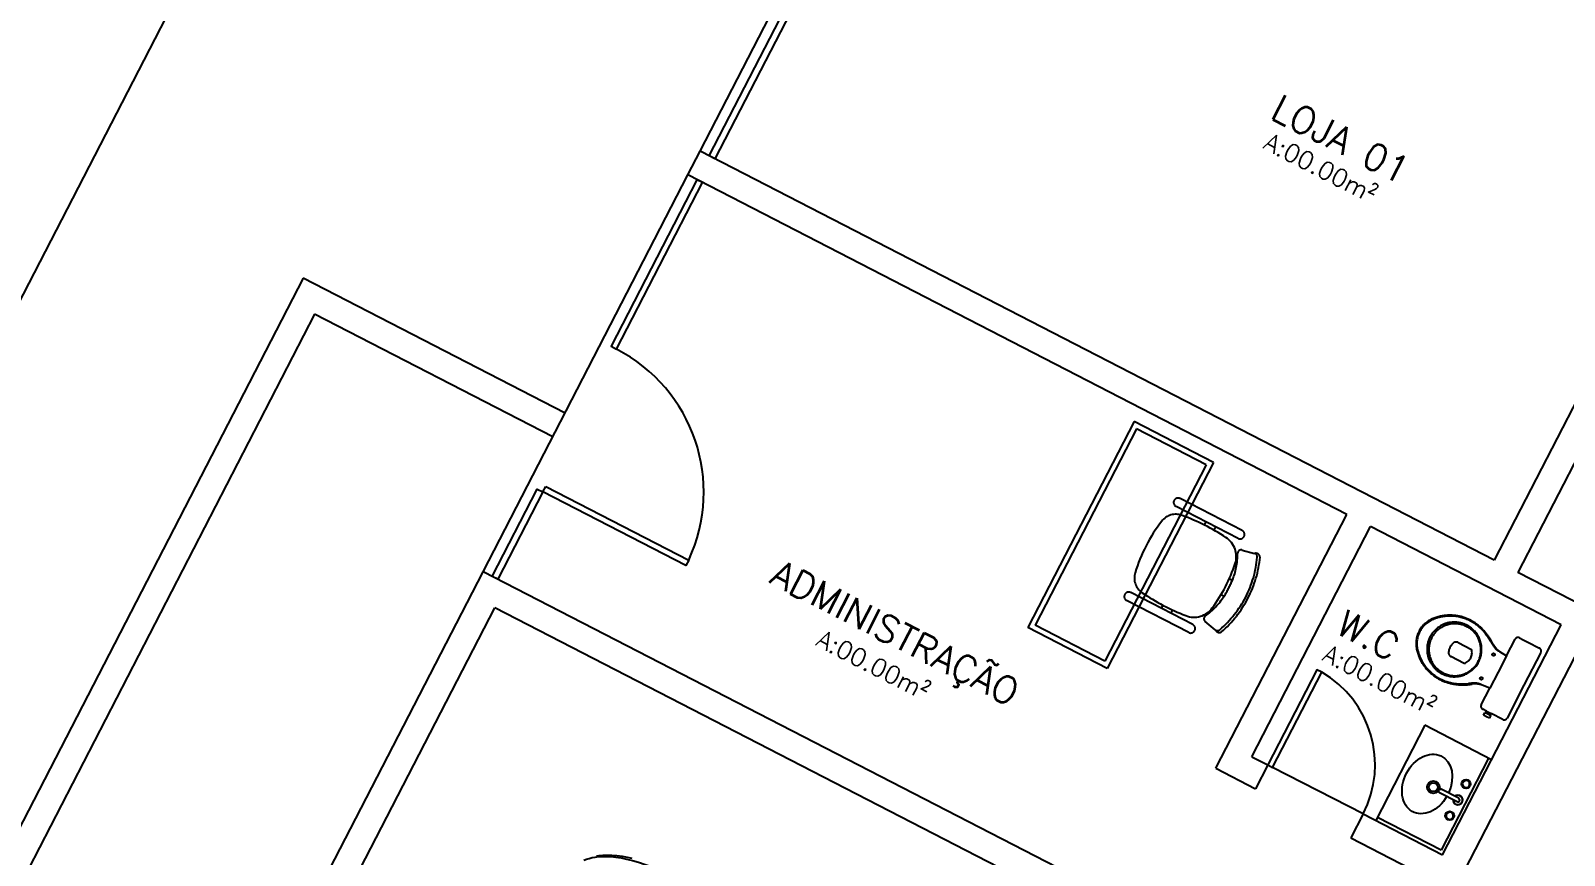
# Model space of a CAD drawing. Header units: millimetres. Extents: x 272118 to 273910, y 9581933 to 9583029.
# Drawn here: x 272799.25 to 272807.83, y 9582590.15 to 9582594.77 of the extents above; entities that cross this region are included whole.
import ezdxf

# ---------------------------------------------------------------- set-up
doc = ezdxf.new("R2010")
doc.units = ezdxf.units.MM
doc.header["$PDMODE"] = 35
doc.linetypes.add('HIDDEN', pattern=[9.525, 6.35, -3.175])
for name, color, linetype in [('ARQ-ALVENARIA', 4, 'Continuous'), ('ARQ-COTAS', 30, 'Continuous'), ('ARQ-ESQ-02', 2, 'Continuous'), ('ARQ-PENA-01', 1, 'Continuous'), ('ARQ-PENA-02', 2, 'Continuous'), ('ARQ-PENA-FINA-CINZA', 8, 'Continuous'), ('ARQ-PROJ-01', 1, 'HIDDEN'), ('ARQ-PÇ-HIDROSSAN', 7, 'Continuous'), ('ARQ-TEXTO2', 2, 'Continuous'), ('ARQ-TEXTO3', 3, 'Continuous')]:
    doc.layers.add(name, color=color, linetype=linetype)
doc.layers.add('ARQ-VP', color=7, linetype='Continuous', plot=False)
doc.styles.add('ROMANS', font='romans.shx')
doc.styles.add('Romans_Anot', font='romans.shx')
doc.dimstyles.new('Escala 1-100', dxfattribs={"dimscale": 10, "dimtxt": 0.2, "dimasz": 0.15, "dimexe": 0.1, "dimexo": 0.2, "dimgap": 0.15, "dimtad": 1, "dimzin": 4, "dimdsep": 46, "dimtxsty": 'Romans_Anot', "dimblk": 'OBLIQUE', "dimcen": 0.25, "dimclrd": 256, "dimclre": 256, "dimclrt": 2, "dimaunit": 1, "dimadec": 3, "dimazin": 0, "dimtfac": 1, "dimtix": 1, "dimtmove": 2, "dimatfit": 3, "dimfxl": 0, "dimlwd": -1, "dimlwe": -1, "dimarcsym": 0})
doc.dimstyles.new('Escala 1-1000', dxfattribs={"dimscale": 15, "dimtxt": 0.2, "dimasz": 0.15, "dimexe": 0.1, "dimexo": 0.2, "dimgap": 0.15, "dimtad": 1, "dimzin": 4, "dimdsep": 46, "dimtxsty": 'Romans_Anot', "dimblk": 'OBLIQUE', "dimcen": 0.25, "dimse1": 1, "dimse2": 1, "dimsd1": 1, "dimsd2": 1, "dimclrd": 256, "dimclre": 256, "dimclrt": 2, "dimaunit": 1, "dimadec": 3, "dimazin": 0, "dimtfac": 1, "dimtix": 1, "dimtmove": 2, "dimatfit": 3, "dimfxl": 0, "dimlwd": -1, "dimlwe": -1, "dimarcsym": 0})

# ---------------------------------------------------------------- blocks, each defined once
blk = doc.blocks.new('*D47')
at = {"layer": 'Defpoints', "color": 0, "transparency": 16777216}
for p in [(272867.4997, 9582603.7091), (272867.4997, 9582603.7091), (272792.5335, 9582537.527)]:
    blk.add_point(p, dxfattribs=at)
at = {"layer": 'ARQ-COTAS', "color": 2, "transparency": 16777216, "insert": (272827.5347, 9582573.4293), "char_height": 3, "attachment_point": 5, "rotation": 41.4389, "style": 'Romans_Anot'}
blk.add_mtext('100.00', dxfattribs=at)
blk = doc.blocks.new('_Oblique')
at = {"color": 0, "linetype": 'ByBlock', "lineweight": -2}
blk.add_line((-0.5, -0.5), (0.5, 0.5), dxfattribs=at)
blk = doc.blocks.new('*D50')
at = {"layer": 'ARQ-COTAS', "transparency": 16777216}
for p, q in [((272764.0639, 9582594.9512), (272762.4741, 9582591.8667)), ((272800.9762, 9582573.1471), (272762.9322, 9582592.7556)), ((272802.2339, 9582575.5872), (272800.5181, 9582572.2582))]:
    blk.add_line(p, q, dxfattribs=at)
at = {"layer": 'Defpoints', "color": 0, "transparency": 16777216}
for p in [(272764.9802, 9582596.729), (272762.9322, 9582592.7556), (272803.1502, 9582577.3649)]:
    blk.add_point(p, dxfattribs=at)
at = {"layer": 'ARQ-COTAS', "transparency": 16777216, "xscale": 1.5, "yscale": 1.5, "zscale": 1.5}
for p, rotation in [((272762.9322, 9582592.7556), 152.7326999488848), ((272800.9762, 9582573.1471), 332.7326999488848)]:
    blk.add_blockref('_Oblique', p, dxfattribs=dict(at, rotation=rotation))
at = {"layer": 'ARQ-COTAS', "color": 2, "transparency": 16777216, "insert": (272783.0996, 9582585.1735), "char_height": 2, "attachment_point": 5, "rotation": 332.7327, "style": 'Romans_Anot'}
blk.add_mtext('42.80', dxfattribs=at)
blk = doc.blocks.new('*D51')
at = {"layer": 'ARQ-COTAS', "transparency": 16777216}
for p, q in [((272813.8388, 9582593.7373), (272817.2646, 9582591.9716)), ((272807.4649, 9582575.141), (272816.3757, 9582592.4297)), ((272804.9279, 9582576.4486), (272808.3537, 9582574.6829))]:
    blk.add_line(p, q, dxfattribs=at)
at = {"layer": 'Defpoints', "color": 0, "transparency": 16777216}
for p in [(272812.061, 9582594.6536), (272816.3757, 9582592.4297), (272803.1502, 9582577.3649)]:
    blk.add_point(p, dxfattribs=at)
at = {"layer": 'ARQ-COTAS', "transparency": 16777216, "xscale": 1.5, "yscale": 1.5, "zscale": 1.5}
for p, rotation in [((272816.3757, 9582592.4297), 62.73269995504112), ((272807.4649, 9582575.141), 242.7326999550411)]:
    blk.add_blockref('_Oblique', p, dxfattribs=dict(at, rotation=rotation))
at = {"layer": 'ARQ-COTAS', "color": 2, "transparency": 16777216, "insert": (272809.6981, 9582584.9307), "char_height": 2, "attachment_point": 5, "rotation": 62.7327, "style": 'Romans_Anot'}
blk.add_mtext('19.45', dxfattribs=at)

msp = doc.modelspace()

# ---------------------------------------------------------------- linework, layer by layer
at = {"color": 8}
for p, q in [((272807.1334, 9582590.5025), (272807.1344, 9582590.502)), ((272807.135, 9582590.5017), (272807.1362, 9582590.5011)), ((272807.1362, 9582590.5011), (272807.2344, 9582590.4504)), ((272807.1439, 9582590.5203), (272807.1429, 9582590.5209)), ((272807.1457, 9582590.5194), (272807.1445, 9582590.52)), ((272807.2439, 9582590.4688), (272807.1457, 9582590.5194))]:
    msp.add_line(p, q, dxfattribs=at)
for points in [[(272807.1429, 9582590.5209, 0), (272807.1412, 9582590.5215, 0), (272807.1395, 9582590.5219, 0), (272807.1377, 9582590.522, 0), (272807.1359, 9582590.5217, 0), (272807.1342, 9582590.5212, 0), (272807.1326, 9582590.5203, 0), (272807.1312, 9582590.5192, 0), (272807.13, 9582590.5179, 0), (272807.129, 9582590.5164, 0), (272807.1283, 9582590.5147, 0), (272807.128, 9582590.513, 0), (272807.1279, 9582590.5112, 0), (272807.1281, 9582590.5094, 0), (272807.1287, 9582590.5077, 0), (272807.1295, 9582590.5061, 0), (272807.1306, 9582590.5047, 0), (272807.1319, 9582590.5035, 0), (272807.1334, 9582590.5025, 0)], [(272807.1331, 9582590.503, 0), (272807.1318, 9582590.5042, 0), (272807.1308, 9582590.5057, 0), (272807.13, 9582590.5073, 0), (272807.1296, 9582590.509, 0), (272807.1294, 9582590.5108, 0), (272807.1295, 9582590.5126, 0), (272807.13, 9582590.5144, 0), (272807.1305, 9582590.5156, 0)], [(272807.1445, 9582590.52, 0), (272807.1428, 9582590.5207, 0), (272807.1411, 9582590.5211, 0), (272807.1393, 9582590.5212, 0), (272807.1375, 9582590.5209, 0), (272807.1358, 9582590.5204, 0), (272807.1342, 9582590.5195, 0), (272807.1328, 9582590.5184, 0), (272807.1316, 9582590.5171, 0), (272807.1306, 9582590.5156, 0), (272807.1299, 9582590.5139, 0), (272807.1296, 9582590.5122, 0), (272807.1295, 9582590.5104, 0), (272807.1297, 9582590.5086, 0), (272807.1303, 9582590.5069, 0), (272807.1311, 9582590.5053, 0), (272807.1322, 9582590.5038, 0), (272807.1335, 9582590.5026, 0), (272807.135, 9582590.5017, 0)], [(272807.1305, 9582590.5156, 0), (272807.1315, 9582590.5171, 0), (272807.1327, 9582590.5185, 0), (272807.1341, 9582590.5196, 0), (272807.1357, 9582590.5204, 0), (272807.1374, 9582590.521, 0), (272807.1392, 9582590.5212, 0), (272807.141, 9582590.5211, 0), (272807.1423, 9582590.5209, 0)], [(272807.1362, 9582590.5011, 0), (272807.1347, 9582590.502, 0), (272807.1334, 9582590.5032, 0), (272807.1323, 9582590.5047, 0), (272807.1315, 9582590.5063, 0), (272807.1309, 9582590.508, 0), (272807.1307, 9582590.5098, 0), (272807.1308, 9582590.5116, 0), (272807.1312, 9582590.5133, 0), (272807.1318, 9582590.515, 0)], [(272807.1318, 9582590.515, 0), (272807.1328, 9582590.5165, 0), (272807.134, 9582590.5178, 0), (272807.1354, 9582590.5189, 0), (272807.137, 9582590.5198, 0), (272807.1387, 9582590.5203, 0), (272807.1405, 9582590.5205, 0), (272807.1423, 9582590.5205, 0), (272807.144, 9582590.5201, 0), (272807.1457, 9582590.5194, 0)], [(272807.1362, 9582590.5011, 0), (272807.1362, 9582590.5011, 0)]]:
    msp.add_polyline3d(points, dxfattribs=at)
for centre in [(272807.285, 9582590.5484), (272807.1934, 9582590.3708)]:
    msp.add_circle(centre, 0.025, dxfattribs=at)
for centre, radius, start, end in [((272807.285, 9582590.5484), 0.02, 332.7327, 242.7327), ((272807.285, 9582590.5484), 0.02, 152.7327, 242.7327), ((272807.285, 9582590.5484), 0.02, 332.7327, 152.7327), ((272807.285, 9582590.5484), 0.02, 242.7327, 332.7327), ((272807.2391, 9582590.4596), 0.027, 175.05558, 242.7327), ((272807.2391, 9582590.4596), 0.026, 175.96059, 129.12533), ((272807.2391, 9582590.4596), 0.027, 242.7327, 130.0444), ((272807.2392, 9582590.4596), 0.0103, 242.7327, 62.7327), ((272807.1934, 9582590.3708), 0.02, 332.7327, 242.7327), ((272807.1934, 9582590.3708), 0.02, 152.7327, 242.7327), ((272807.1934, 9582590.3708), 0.02, 332.7327, 152.7327), ((272807.1934, 9582590.3708), 0.02, 242.7327, 332.7327)]:
    msp.add_arc(centre, radius, start, end, dxfattribs=at)
at = {"layer": 'ARQ-ALVENARIA', "color": 8}
for p, q in [((272802.9287, 9582593.9605), (272802.9974, 9582594.0938)), ((272807.4418, 9582591.8031), (272802.9974, 9582594.0938)), ((272806.6175, 9582592.0592), (272802.9287, 9582593.9605)), ((272808.4497, 9582593.7586), (272807.4418, 9582591.8031)), ((272808.5831, 9582593.6899), (272807.5751, 9582591.7344)), ((272805.8845, 9582590.637), (272806.6175, 9582592.0592)), ((272806.0866, 9582590.7016), (272806.7509, 9582591.9905)), ((272807.8175, 9582591.4407), (272806.7509, 9582591.9905)), ((272799.5843, 9582587.4717), (272801.7833, 9582591.7383)), ((272805.9611, 9582589.585), (272801.7833, 9582591.7383)), ((272809.3529, 9582590.8181), (272807.5751, 9582591.7344)), ((272799.7863, 9582587.5363), (272801.8479, 9582591.5362)), ((272805.8923, 9582589.4517), (272801.8479, 9582591.5362)), ((272807.1532, 9582590.1518), (272807.8175, 9582591.4407)), ((272806.8055, 9582589.1498), (272807.9509, 9582591.372)), ((272806.0866, 9582590.7016), (272806.1755, 9582590.6558)), ((272805.8845, 9582590.637), (272806.1067, 9582590.5225)), ((272806.1755, 9582590.6558), (272806.1067, 9582590.5225)), ((272806.7088, 9582590.3809), (272806.2021, 9582590.6421)), ((272806.7088, 9582590.3809), (272806.6401, 9582590.2476)), ((272806.7088, 9582590.3809), (272807.1532, 9582590.1518)), ((272806.6401, 9582590.2476), (272807.0845, 9582590.0185))]:
    msp.add_line(p, q, dxfattribs=at)
for points in [[(272802.3469, 9582590.1221), (272802.4178, 9582590.1515), (272802.542, 9582590.1638), (272802.7718, 9582590.0672)], [(272802.4179, 9582590.1465), (272802.4491, 9582590.154), (272802.5475, 9582590.1524), (272802.616, 9582590.1331)]]:
    msp.add_open_spline(points, degree=3, dxfattribs=at)
at = {"layer": 'ARQ-ESQ-02', "color": 8}
for points in [[(272803.5607, 9582594.9848), (272803.0796, 9582594.0514), (272803.0485, 9582594.0675), (272803.5296, 9582595.0008)], [(272802.5299, 9582592.9848), (272803.0109, 9582593.9181), (272802.9798, 9582593.9342), (272802.4988, 9582593.0008)], [(272802.1175, 9582592.1848), (272801.8656, 9582591.6959), (272801.8344, 9582591.712), (272802.0864, 9582592.2008)], [(272802.1336, 9582592.2159), (272802.9336, 9582591.8036), (272802.9175, 9582591.7725), (272802.1175, 9582592.1848)], [(272806.2021, 9582590.6421), (272806.477, 9582591.1754), (272806.4503, 9582591.1891), (272806.1755, 9582590.6558)]]:
    msp.add_lwpolyline(points, close=True, dxfattribs=at)
at = {"layer": 'ARQ-PENA-01', "color": 8}
msp.add_arc((272802.1172, 9582592.1842), 0.9007, 335.00476, 62.7327, dxfattribs=at)
at = {"layer": 'ARQ-PENA-02', "color": 8}
msp.add_line((272793.5503, 9582582.3128), (272802.4611, 9582599.6015), dxfattribs=at)
at = {"layer": 'ARQ-PENA-FINA-CINZA', "color": 8}
for p, q in [((272802.9974, 9582594.0938), (272804.3718, 9582596.7605)), ((272801.7833, 9582591.7383), (272802.9287, 9582593.9605))]:
    msp.add_line(p, q, dxfattribs=at)
at = {"layer": 'ARQ-PROJ-01', "color": 8, "ltscale": 0.7}
for p, q in [((272800.7748, 9582593.3831), (272797.6595, 9582587.3387)), ((272802.2415, 9582592.6272), (272800.7748, 9582593.3831)), ((272800.8394, 9582593.1811), (272797.8615, 9582587.4033)), ((272802.1728, 9582592.4938), (272800.8394, 9582593.1811)), ((272805.4266, 9582592.5793), (272804.832, 9582591.4257)), ((272805.4395, 9582592.5389), (272804.8724, 9582591.4386)), ((272805.871, 9582592.3502), (272805.4266, 9582592.5793)), ((272805.8306, 9582592.3373), (272805.4395, 9582592.5389)), ((272805.8306, 9582592.3373), (272805.2635, 9582591.237)), ((272805.871, 9582592.3502), (272805.2764, 9582591.1966)), ((272806.0087, 9582591.9245), (272805.6613, 9582592.1036)), ((272806.0316, 9582591.9689), (272805.6842, 9582592.148)), ((272805.8275, 9582592.0179), (272805.8183, 9582592)), ((272805.8818, 9582591.9899), (272805.8723, 9582591.9714)), ((272805.9598, 9582591.6994), (272805.9768, 9582591.6906)), ((272805.7325, 9582591.3975), (272805.3851, 9582591.5766)), ((272805.7554, 9582591.4419), (272805.408, 9582591.621)), ((272805.914, 9582591.6105), (272805.931, 9582591.6018)), ((272805.587, 9582591.5513), (272805.5778, 9582591.5334)), ((272805.6417, 9582591.524), (272805.6321, 9582591.5055)), ((272805.2764, 9582591.1966), (272804.832, 9582591.4257)), ((272805.2635, 9582591.237), (272804.8724, 9582591.4386)), ((272807.4281, 9582590.6852), (272807.0548, 9582590.8776))]:
    msp.add_line(p, q, dxfattribs=at)
for points in [[(272805.9924, 9582591.7832, 0.340817), (272805.9411, 9582591.9296, 0.05523), (272805.6953, 9582592.0535, 0.328643), (272805.5812, 9582592.0209, 0.09095), (272805.4325, 9582591.7323, 0.328643), (272805.4721, 9582591.6205, 0.05523), (272805.7157, 9582591.4921, 0.340817), (272805.8646, 9582591.5354, 0.077917)], [(272807.0216, 9582591.4047, -0.182004), (272807.1011, 9582591.4761, -0.098298), (272807.1948, 9582591.4942, -0.085166), (272807.2776, 9582591.4802, -0.08648), (272807.3478, 9582591.4418, -0.067868), (272807.4, 9582591.3902, -0.06199), (272807.4351, 9582591.3338, 0.060779), (272807.4571, 9582591.3045, 0.023796), (272807.4728, 9582591.2913), (272807.5117, 9582591.2676), (272807.5595, 9582591.3603, -0.424217), (272807.5846, 9582591.3676), (272807.6046, 9582591.3573), (272807.6313, 9582591.3435), (272807.6962, 9582591.3101, -0.418036), (272807.704, 9582591.2858), (272807.6091, 9582591.1018), (272807.5143, 9582590.9178, -0.418036), (272807.49, 9582590.9101), (272807.4251, 9582590.9435), (272807.4199, 9582590.9333), (272807.4225, 9582590.9319), (272807.4152, 9582590.9177), (272807.3992, 9582590.9259), (272807.3832, 9582590.9342), (272807.3905, 9582590.9484), (272807.3932, 9582590.947), (272807.3985, 9582590.9573), (272807.3785, 9582590.9676, -0.424217), (272807.3698, 9582590.9923), (272807.4176, 9582591.0849), (272807.3757, 9582591.1029, 0.023796), (272807.3558, 9582591.1081, 0.060779), (272807.3192, 9582591.109, -0.06199), (272807.2529, 9582591.1048, -0.067868), (272807.1806, 9582591.1174, -0.08648), (272807.1086, 9582591.1522, -0.085166), (272807.0492, 9582591.2116, -0.098298), (272807.0095, 9582591.2984, -0.182004)], [(272807.3553, 9582591.2326, 0.18052), (272807.3678, 9582591.3387, 0.167158), (272807.3149, 9582591.4216, 0.1), (272807.2616, 9582591.4491, 0.096291), (272807.2082, 9582591.4547, 0.13332), (272807.1413, 9582591.434, 0.150886), (272807.0833, 9582591.3728, 0.150886), (272807.0671, 9582591.29, 0.13332), (272807.0891, 9582591.2236, 0.096291), (272807.1246, 9582591.1833, 0.1), (272807.178, 9582591.1559, 0.167158), (272807.2762, 9582591.1609, 0.18052)], [(272807.3518, 9582591.2345, 0.186957), (272807.3625, 9582591.3414, 0.162455), (272807.312, 9582591.4159, 0.149476), (272807.2267, 9582591.4469, 0.171119), (272807.1319, 9582591.4158, 0.104122), (272807.0922, 9582591.3682, 0.104122), (272807.0765, 9582591.3083, 0.171119), (272807.1062, 9582591.2131, 0.149476), (272807.1809, 9582591.1616, 0.162455), (272807.2709, 9582591.1637, 0.186957)], [(272807.214, 9582591.3392, -0.276984), (272807.2402, 9582591.342), (272807.3157, 9582591.3031, -0.393258), (272807.2749, 9582591.224), (272807.1994, 9582591.2629, -0.276984), (272807.1865, 9582591.2859, -0.2)]]:
    msp.add_lwpolyline(points, format="xyb", close=True, dxfattribs=at)
for points in [[(272805.9768, 9582591.6906, 0.100785), (272806.006, 9582591.8402, -0.49505), (272806.0311, 9582591.8597), (272806.1013, 9582591.841, -0.365963), (272806.1161, 9582591.8198, -0.0944), (272806.0516, 9582591.5958, -0.0944), (272805.9066, 9582591.4133, -0.365963), (272805.8808, 9582591.4131), (272805.8248, 9582591.4594, -0.49505), (272805.8261, 9582591.4912, 0.100785), (272805.931, 9582591.6018, 0.100785)], [(272805.8822, 9582591.4119, 0.481357), (272805.9158, 9582591.401, 0.097119), (272806.0639, 9582591.5895, 0.097119), (272806.1315, 9582591.8195, 0.481357), (272806.1031, 9582591.8405)], [(272807.3737, 9582591.1035, 0.148706), (272807.3248, 9582591.1134, 0.01798), (272807.3013, 9582591.1114, -0.048524), (272807.2443, 9582591.1099, -0.075808), (272807.1633, 9582591.1274, -0.05), (272807.1104, 9582591.1558, -0.109053), (272807.0392, 9582591.2358, -0.065752), (272807.0149, 9582591.2956, -0.186957), (272807.0256, 9582591.4026, -0.186957), (272807.1065, 9582591.4734, -0.065752), (272807.1693, 9582591.4883, -0.109053), (272807.2758, 9582591.4767, -0.05), (272807.3296, 9582591.4501, -0.075808), (272807.3909, 9582591.3943, -0.048524), (272807.4227, 9582591.347, 0.01798), (272807.4348, 9582591.3267, 0.148706), (272807.4712, 9582591.2926, 0.148706)]]:
    msp.add_lwpolyline(points, format="xyb", dxfattribs=at)
for points in [[(272807.5117, 9582591.2676), (272807.4647, 9582591.1763), (272807.4176, 9582591.0849)], [(272807.3985, 9582590.9573), (272807.4251, 9582590.9435)], [(272807.4199, 9582590.9333), (272807.3932, 9582590.947)]]:
    msp.add_lwpolyline(points, dxfattribs=at)
for centre in [(272807.439, 9582591.2739), (272807.3703, 9582591.1405)]:
    msp.add_circle(centre, 0.0075, dxfattribs=at)
for centre, radius, start, end in [((272805.6727, 9582592.1258), 0.025, 62.7327, 242.7327), ((272806.0202, 9582591.9467), 0.025, 242.7327, 62.7327), ((272805.4693, 9582591.896), 0.5474, 327.49217, 337.97323), ((272805.3965, 9582591.5988), 0.025, 62.7327, 242.7327), ((272805.744, 9582591.4197), 0.025, 242.7327, 62.7327), ((272806.1748, 9582590.6562), 0.6008, 332.7327, 59.7951)]:
    msp.add_arc(centre, radius, start, end, dxfattribs=at)
at = {"layer": 'ARQ-PÇ-HIDROSSAN', "color": 8, "ltscale": 0.03}
for p, q in [((272807.4103, 9582590.6943), (272807.1446, 9582590.1788)), ((272807.1446, 9582590.1788), (272806.7891, 9582590.362))]:
    msp.add_line(p, q, dxfattribs=at)
for radius in [0.0349, 0.0249]:
    msp.add_circle((272807.1014, 9582590.5314), radius, dxfattribs=at)
at = {"layer": 'ARQ-PÇ-HIDROSSAN', "color": 8, "ltscale": 0.03, "extrusion": (0, 0, -1)}
msp.add_ellipse((272807.067, 9582590.5491), major_axis=(-0.0802, -0.1556), ratio=0.742857, start_param=4.775358, end_param=10.940424, dxfattribs=at)
at = {"layer": 'ARQ-VP', "color": 8}
msp.add_line((272807.0548, 9582590.8776), (272806.7799, 9582590.3443), dxfattribs=at)

# ---------------------------------------------------------------- texts
at = {"layer": 'ARQ-TEXTO2', "color": 8, "char_height": 0.1, "width": 0.653381, "attachment_point": 1, "rotation": 332.7327, "style": 'ROMANS'}
for insert in [(272806.2297, 9582594.1812), (272803.7258, 9582591.3973), (272806.5586, 9582591.3138)]:
    msp.add_mtext('\\pi-0.04474;A:00.00m²', dxfattribs=dict(at, insert=insert))
at = {"layer": 'ARQ-TEXTO3', "color": 8, "char_height": 0.15, "width": 1.121767, "attachment_point": 5, "rotation": 332.7327, "style": 'ROMANS'}
for s, insert in [('LOJA 01', (272806.5833, 9582594.1605)), ('ADMINISTRAÇÃO', (272804.0794, 9582591.3766)), ('W.C', (272806.7382, 9582591.3828))]:
    msp.add_mtext(s, dxfattribs=dict(at, insert=insert))

# ---------------------------------------------------------------- dimensions: what is measured, and where the dimension line sits
at = {"layer": 'ARQ-COTAS'}
for p1, p2, distance, dimstyle, picture, middle in [((272792.5335, 9582537.527), (272867.4997, 9582603.7091), 0, 'Escala 1-1000', '*D47', (272827.5347, 9582573.4293)), ((272803.1502, 9582577.3649), (272812.061, 9582594.6536), -4.8541, 'Escala 1-100', '*D51', (272809.6981, 9582584.9307))]:
    dim = msp.add_aligned_dim(p1=p1, p2=p2, distance=distance, dimstyle=dimstyle, dxfattribs=at)
    dim.commit()
    dim.dimension.update_dxf_attribs({"geometry": picture, "text_midpoint": middle})
dim = msp.add_linear_dim(base=(272762.9322, 9582592.7556), p1=(272803.1502, 9582577.3649), p2=(272764.9802, 9582596.729), angle=152.7327, dimstyle='Escala 1-100', dxfattribs=at)
dim.commit()
dim.dimension.update_dxf_attribs({"geometry": '*D50', "text_midpoint": (272783.0996, 9582585.1735)})

doc.saveas('drawing.dxf')
